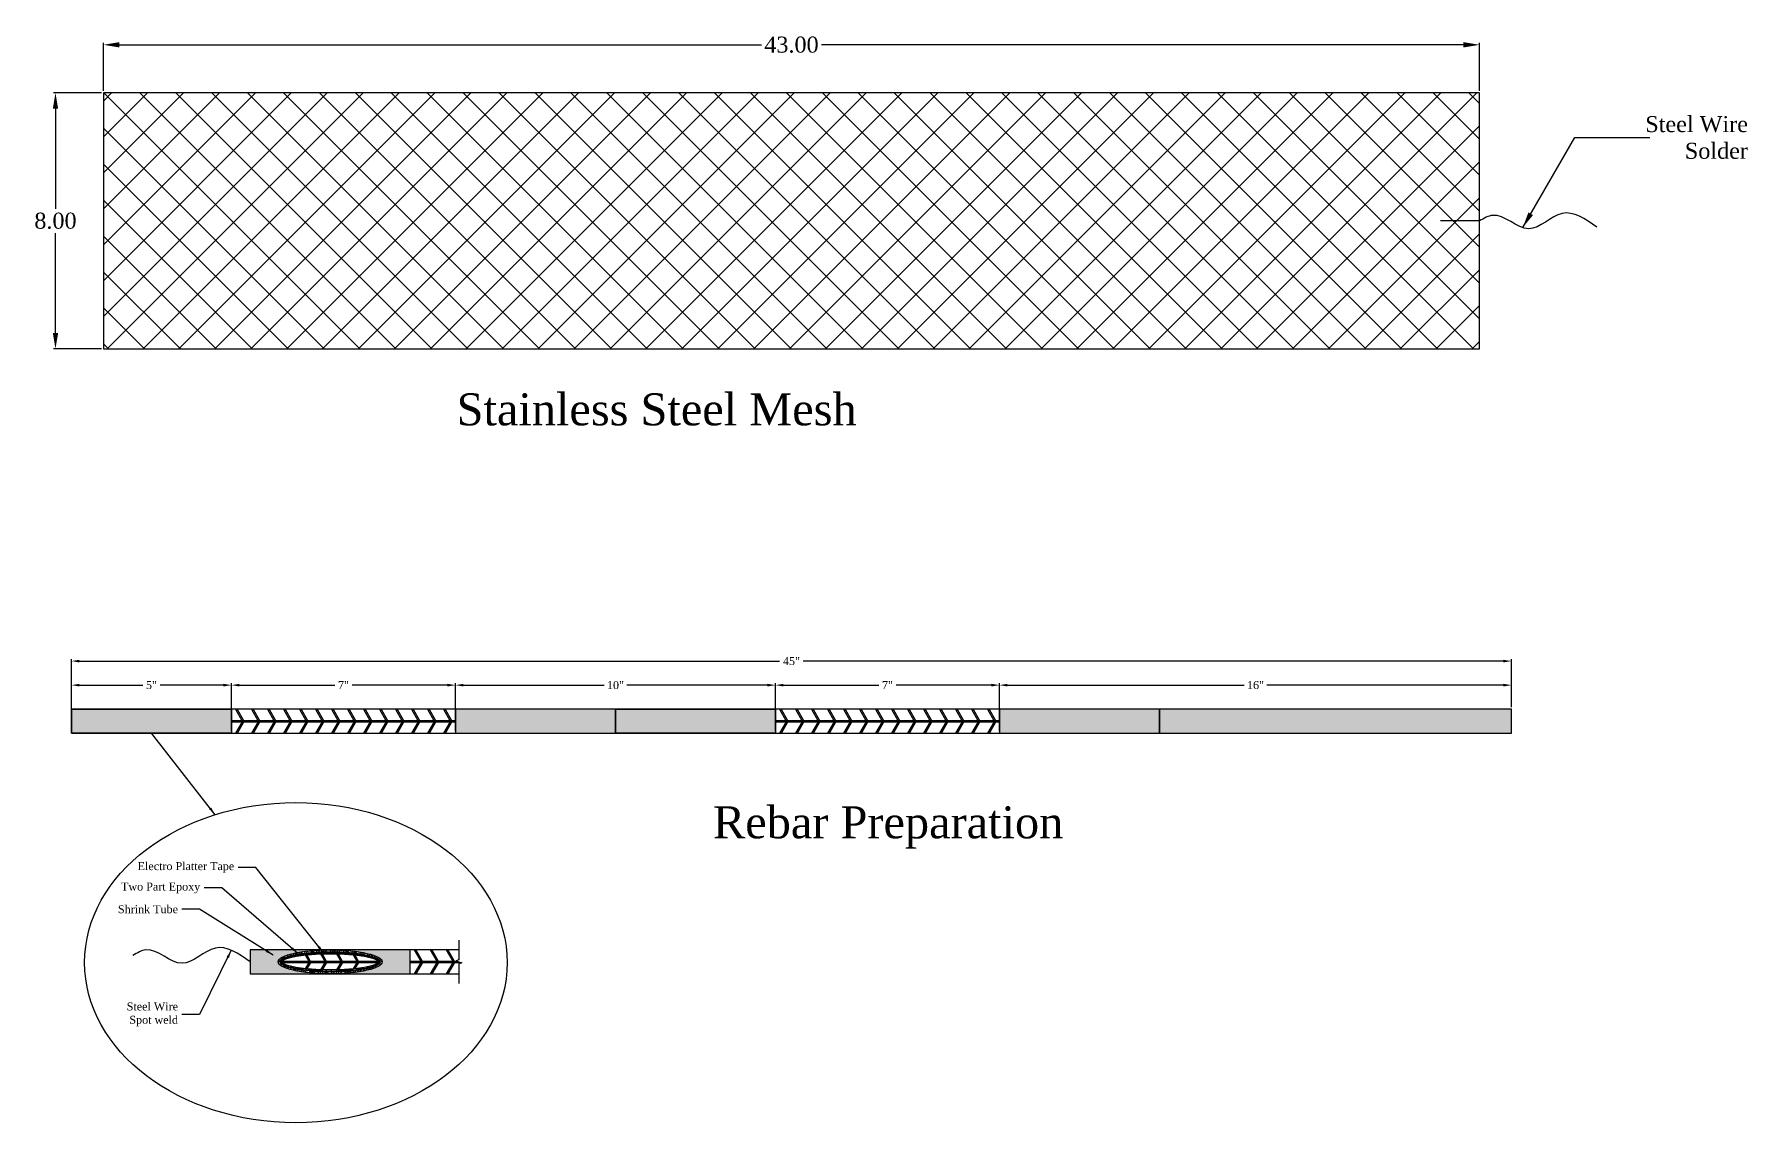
# Model space of a CAD drawing. Header units: metres. Extents: x -35 to 1129, y -141 to 51.
# Drawn here: x 331.1 to 384.6, y -140.8 to -106.8 of the extents above; entities that cross this region are included whole.
import ezdxf

# ---------------------------------------------------------------- set-up
doc = ezdxf.new("R2010")
doc.units = ezdxf.units.M
for name, color, linetype in [('L01', 1, 'Continuous'), ('L02', 2, 'Continuous'), ('L03', 3, 'Continuous'), ('L04', 4, 'Continuous'), ('L05', 5, 'Continuous')]:
    doc.layers.add(name, color=color, linetype=linetype)
doc.styles.add('TNR', font='times.ttf')
doc.dimstyles.new('Annnotation_02', dxfattribs={"dimtxt": 0.25, "dimasz": 0.25, "dimexe": 0.0625, "dimexo": 0.0625, "dimgap": 0.125, "dimtad": 0, "dimtih": 1, "dimtoh": 1, "dimdec": 4, "dimzin": 0, "dimdsep": 46, "dimtxsty": 'TNR', "dimcen": 0.0625, "dimclrd": 1, "dimclre": 1, "dimclrt": 3, "dimazin": 0, "dimtfac": 1, "dimtdec": 4, "dimtofl": 0, "dimtmove": 0, "dimatfit": 3, "dimfxl": 1, "dimtfillclr": 1, "dimtolj": 1, "dimtzin": 0, "dimarcsym": 0})

# ---------------------------------------------------------------- blocks, each defined once
blk = doc.blocks.new('*D74')
at = {"color": 1, "lineweight": -2, "transparency": 16777216}
for p, q in [((332.257, -127.81), (332.257, -126.31)), ((377.257, -127.81), (377.257, -126.31)), ((332.507, -126.372), (354.387, -126.372)), ((377.007, -126.372), (355.127, -126.372))]:
    blk.add_line(p, q, dxfattribs=at)
at = {"color": 1, "transparency": 16777216}
for points in [[(332.507, -126.331), (332.507, -126.414), (332.257, -126.372)], [(377.007, -126.331), (377.007, -126.414), (377.257, -126.372)]]:
    blk.add_solid(points, dxfattribs=at)
at = {"layer": 'Defpoints', "color": 0, "transparency": 16777216}
for p in [(377.257, -126.372), (332.257, -127.872), (377.257, -127.872)]:
    blk.add_point(p, dxfattribs=at)
at = {"color": 3, "transparency": 16777216, "insert": (354.757, -126.372), "char_height": 0.25, "attachment_point": 5, "style": 'TNR'}
blk.add_mtext('\\A1;45"', dxfattribs=at)
blk = doc.blocks.new('*D69')
at = {"color": 1, "lineweight": -2, "transparency": 16777216}
for p, q in [((332.257, -128.56), (332.257, -127.06)), ((332.507, -127.122), (334.486, -127.122)), ((337.007, -127.122), (335.029, -127.122)), ((337.257, -127.81), (337.257, -127.06))]:
    blk.add_line(p, q, dxfattribs=at)
at = {"color": 1, "transparency": 16777216}
for points in [[(332.507, -127.081), (332.507, -127.164), (332.257, -127.122)], [(337.007, -127.081), (337.007, -127.164), (337.257, -127.122)]]:
    blk.add_solid(points, dxfattribs=at)
at = {"layer": 'Defpoints', "color": 0, "transparency": 16777216}
for p in [(337.257, -127.122), (337.257, -127.872), (332.257, -128.622)]:
    blk.add_point(p, dxfattribs=at)
at = {"color": 3, "transparency": 16777216, "insert": (334.757, -127.122), "char_height": 0.25, "attachment_point": 5, "style": 'TNR'}
blk.add_mtext('\\A1;5"', dxfattribs=at)
blk = doc.blocks.new('*D70')
at = {"color": 1, "lineweight": -2, "transparency": 16777216}
for p, q in [((337.257, -128.56), (337.257, -127.06)), ((337.507, -127.122), (340.484, -127.122)), ((344.007, -127.122), (341.031, -127.122)), ((344.257, -127.81), (344.257, -127.06))]:
    blk.add_line(p, q, dxfattribs=at)
at = {"color": 1, "transparency": 16777216}
for points in [[(337.507, -127.081), (337.507, -127.164), (337.257, -127.122)], [(344.007, -127.081), (344.007, -127.164), (344.257, -127.122)]]:
    blk.add_solid(points, dxfattribs=at)
at = {"layer": 'Defpoints', "color": 0, "transparency": 16777216}
for p in [(344.257, -127.122), (344.257, -127.872), (337.257, -128.622)]:
    blk.add_point(p, dxfattribs=at)
at = {"color": 3, "transparency": 16777216, "insert": (340.757, -127.122), "char_height": 0.25, "attachment_point": 5, "style": 'TNR'}
blk.add_mtext('\\A1;7"', dxfattribs=at)
blk = doc.blocks.new('*D71')
at = {"color": 1, "lineweight": -2, "transparency": 16777216}
for p, q in [((344.257, -128.56), (344.257, -127.06)), ((344.507, -127.122), (348.906, -127.122)), ((354.007, -127.122), (349.608, -127.122)), ((354.257, -127.81), (354.257, -127.06))]:
    blk.add_line(p, q, dxfattribs=at)
at = {"color": 1, "transparency": 16777216}
for points in [[(344.507, -127.081), (344.507, -127.164), (344.257, -127.122)], [(354.007, -127.081), (354.007, -127.164), (354.257, -127.122)]]:
    blk.add_solid(points, dxfattribs=at)
at = {"layer": 'Defpoints', "color": 0, "transparency": 16777216}
for p in [(354.257, -127.122), (354.257, -127.872), (344.257, -128.622)]:
    blk.add_point(p, dxfattribs=at)
at = {"color": 3, "transparency": 16777216, "insert": (349.257, -127.122), "char_height": 0.25, "attachment_point": 5, "style": 'TNR'}
blk.add_mtext('\\A1;10"', dxfattribs=at)
blk = doc.blocks.new('*D72')
at = {"color": 1, "lineweight": -2, "transparency": 16777216}
for p, q in [((354.257, -128.56), (354.257, -127.06)), ((354.507, -127.122), (357.484, -127.122)), ((361.007, -127.122), (358.031, -127.122)), ((361.257, -127.81), (361.257, -127.06))]:
    blk.add_line(p, q, dxfattribs=at)
at = {"color": 1, "transparency": 16777216}
for points in [[(354.507, -127.081), (354.507, -127.164), (354.257, -127.122)], [(361.007, -127.081), (361.007, -127.164), (361.257, -127.122)]]:
    blk.add_solid(points, dxfattribs=at)
at = {"layer": 'Defpoints', "color": 0, "transparency": 16777216}
for p in [(361.257, -127.122), (361.257, -127.872), (354.257, -128.622)]:
    blk.add_point(p, dxfattribs=at)
at = {"color": 3, "transparency": 16777216, "insert": (357.757, -127.122), "char_height": 0.25, "attachment_point": 5, "style": 'TNR'}
blk.add_mtext('\\A1;7"', dxfattribs=at)
blk = doc.blocks.new('*D73')
at = {"color": 1, "lineweight": -2, "transparency": 16777216}
for p, q in [((361.257, -128.56), (361.257, -127.06)), ((361.507, -127.122), (368.906, -127.122)), ((377.007, -127.122), (369.608, -127.122)), ((377.257, -127.81), (377.257, -127.06))]:
    blk.add_line(p, q, dxfattribs=at)
at = {"color": 1, "transparency": 16777216}
for points in [[(361.507, -127.081), (361.507, -127.164), (361.257, -127.122)], [(377.007, -127.081), (377.007, -127.164), (377.257, -127.122)]]:
    blk.add_solid(points, dxfattribs=at)
at = {"layer": 'Defpoints', "color": 0, "transparency": 16777216}
for p in [(377.257, -127.122), (377.257, -127.872), (361.257, -128.622)]:
    blk.add_point(p, dxfattribs=at)
at = {"color": 3, "transparency": 16777216, "insert": (369.257, -127.122), "char_height": 0.25, "attachment_point": 5, "style": 'TNR'}
blk.add_mtext('\\A1;16"', dxfattribs=at)
blk = doc.blocks.new('*D75')
at = {"layer": 'Defpoints', "color": 0, "transparency": 16777216}
for p in [(376.257, -107.122), (333.257, -108.622), (376.257, -108.622)]:
    blk.add_point(p, dxfattribs=at)
at = {"layer": 'L03', "color": 1, "lineweight": -2, "transparency": 16777216}
for p, q in [((333.257, -108.56), (333.257, -107.06)), ((376.257, -108.56), (376.257, -107.06)), ((333.757, -107.122), (353.821, -107.122)), ((375.757, -107.122), (355.694, -107.122))]:
    blk.add_line(p, q, dxfattribs=at)
at = {"layer": 'L03', "color": 1, "transparency": 16777216}
for points in [[(333.757, -107.039), (333.757, -107.206), (333.257, -107.122)], [(375.757, -107.039), (375.757, -107.206), (376.257, -107.122)]]:
    blk.add_solid(points, dxfattribs=at)
at = {"layer": 'L03', "color": 3, "transparency": 16777216, "insert": (354.757, -107.122), "char_height": 0.5, "attachment_point": 5, "style": 'TNR'}
blk.add_mtext('\\A1;43.00', dxfattribs=at)
blk = doc.blocks.new('*D76')
at = {"layer": 'Defpoints', "color": 0, "transparency": 16777216}
for p in [(333.257, -108.622), (331.757, -116.622), (333.257, -116.622)]:
    blk.add_point(p, dxfattribs=at)
at = {"layer": 'L03', "color": 1, "lineweight": -2, "transparency": 16777216}
for p, q in [((333.195, -108.622), (331.695, -108.622)), ((331.757, -109.122), (331.757, -112.242)), ((331.757, -116.122), (331.757, -113.002)), ((333.195, -116.622), (331.695, -116.622))]:
    blk.add_line(p, q, dxfattribs=at)
at = {"layer": 'L03', "color": 1, "transparency": 16777216}
for points in [[(331.674, -109.122), (331.841, -109.122), (331.757, -108.622)], [(331.674, -116.122), (331.841, -116.122), (331.757, -116.622)]]:
    blk.add_solid(points, dxfattribs=at)
at = {"layer": 'L03', "color": 3, "transparency": 16777216, "insert": (331.757, -112.622), "char_height": 0.5, "attachment_point": 5, "style": 'TNR'}
blk.add_mtext('\\A1;8.00', dxfattribs=at)

msp = doc.modelspace()

# ---------------------------------------------------------------- hatches: boundary and pattern name
at = {"layer": 'L01'}
h = msp.add_hatch(dxfattribs=at)
h.set_pattern_fill('ANSI37', color=256, scale=0.25, angle=90)
h.set_pattern_definition([(135, (0, 8), (-0.561266, -0.561266), []), (225, (0, 8), (0.561266, -0.561266), [])])
h.paths.add_polyline_path([(333.25723, -108.62221), (333.25723, -116.62221), (376.25723, -116.62221), (376.25723, -108.62221)])
at = {"layer": 'L02'}
h = msp.add_hatch(dxfattribs=at)
h.set_pattern_fill('GRATE', color=256, scale=0.05)
h.set_pattern_definition([(0, (341.9679, -117.835155), (0, 0.0396875), []), (90, (341.9679, -117.83515), (-0.15875, 1e-17), [])])
edge = h.paths.add_edge_path()
edge.add_ellipse((340.3429, -135.76496), major_axis=(1.5625, 0), ratio=0.2, start_angle=0, end_angle=360)
edge = h.paths.add_edge_path(flags=16)
edge.add_ellipse((340.3429, -135.76496), major_axis=(1.5, 0), ratio=0.16666667, start_angle=119.312149, end_angle=121.407551, ccw=False)
edge.add_ellipse((340.3429, -135.76496), major_axis=(1.5, 0), ratio=0.16666667, start_angle=101.533709, end_angle=119.312149, ccw=False)
edge.add_ellipse((340.3429, -135.76496), major_axis=(1.5, 0), ratio=0.16666667, start_angle=99.625037, end_angle=101.533709, ccw=False)
edge.add_ellipse((340.3429, -135.76496), major_axis=(1.5, 0), ratio=0.16666667, start_angle=82.397965, end_angle=99.625037, ccw=False)
edge.add_ellipse((340.3429, -135.76496), major_axis=(1.5, 0), ratio=0.16666667, start_angle=80.437922, end_angle=82.397965, ccw=False)
edge.add_ellipse((340.3429, -135.76496), major_axis=(1.5, 0), ratio=0.16666667, start_angle=61.549428, end_angle=80.437922, ccw=False)
edge.add_ellipse((340.3429, -135.76496), major_axis=(1.5, 0), ratio=0.16666667, start_angle=59.225382, end_angle=61.549428, ccw=False)
edge.add_ellipse((340.3429, -135.76496), major_axis=(1.5, 0), ratio=0.16666667, start_angle=5.73917, end_angle=59.225382, ccw=False)
edge.add_ellipse((340.3429, -135.76496), major_axis=(1.5, 0), ratio=0.16666667, start_angle=354.26083, end_angle=365.73917, ccw=False)
edge.add_ellipse((340.3429, -135.76496), major_axis=(1.5, 0), ratio=0.16666667, start_angle=301.366368, end_angle=354.26083, ccw=False)
edge.add_ellipse((340.3429, -135.76496), major_axis=(1.5, 0), ratio=0.16666667, start_angle=299.025444, end_angle=301.366368, ccw=False)
edge.add_ellipse((340.3429, -135.76496), major_axis=(1.5, 0), ratio=0.16666667, start_angle=280.054824, end_angle=299.025444, ccw=False)
edge.add_ellipse((340.3429, -135.76496), major_axis=(1.5, 0), ratio=0.16666667, start_angle=278.090491, end_angle=280.054824, ccw=False)
edge.add_ellipse((340.3429, -135.76496), major_axis=(1.5, 0), ratio=0.16666667, start_angle=260.851332, end_angle=278.090491, ccw=False)
edge.add_ellipse((340.3429, -135.76496), major_axis=(1.5, 0), ratio=0.16666667, start_angle=258.944006, end_angle=260.851332, ccw=False)
edge.add_ellipse((340.3429, -135.76496), major_axis=(1.5, 0), ratio=0.16666667, start_angle=241.206329, end_angle=258.944006, ccw=False)
edge.add_ellipse((340.3429, -135.76496), major_axis=(1.5, 0), ratio=0.16666667, start_angle=239.119665, end_angle=241.206329, ccw=False)
edge.add_ellipse((340.3429, -135.76496), major_axis=(1.5, 0), ratio=0.16666667, start_angle=185.73917, end_angle=239.119665, ccw=False)
edge.add_ellipse((340.3429, -135.76496), major_axis=(1.5, 0), ratio=0.16666667, start_angle=174.26083, end_angle=185.73917, ccw=False)
edge.add_ellipse((340.3429, -135.76496), major_axis=(1.5, 0), ratio=0.16666667, start_angle=121.407551, end_angle=174.26083, ccw=False)
at = {"layer": 'L03'}
h = msp.add_hatch(dxfattribs=at)
h.set_pattern_fill('JIS_STN_1E', color=256, scale=0.1)
h.set_pattern_definition([(45, (341.9679, -117.83515), (-0.0707107, 0.0707107), []), (45, (342.0384, -117.83515), (-0.0707107, 0.0707107), [0.1, -0.05])])
edge = h.paths.add_edge_path()
edge.add_ellipse((340.3429, -135.76496), major_axis=(1.625, 0), ratio=0.23076923, start_angle=270, end_angle=450)
edge.add_ellipse((340.3429, -135.76496), major_axis=(1.625, 0), ratio=0.23076923, start_angle=90, end_angle=270)
edge = h.paths.add_edge_path(flags=16)
edge.add_ellipse((340.3429, -135.76496), major_axis=(1.5625, 0), ratio=0.2, start_angle=0, end_angle=360)
edge = h.paths.add_edge_path(flags=0)
edge.add_ellipse((340.3429, -135.76496), major_axis=(1.5, 0), ratio=0.16666667, start_angle=101.533709, end_angle=119.312149, ccw=False)
edge.add_ellipse((340.3429, -135.76496), major_axis=(1.5, 0), ratio=0.16666667, start_angle=99.625037, end_angle=101.533709, ccw=False)
edge.add_ellipse((340.3429, -135.76496), major_axis=(1.5, 0), ratio=0.16666667, start_angle=82.397965, end_angle=99.625037, ccw=False)
edge.add_ellipse((340.3429, -135.76496), major_axis=(1.5, 0), ratio=0.16666667, start_angle=80.437922, end_angle=82.397965, ccw=False)
edge.add_ellipse((340.3429, -135.76496), major_axis=(1.5, 0), ratio=0.16666667, start_angle=61.549428, end_angle=80.437922, ccw=False)
edge.add_ellipse((340.3429, -135.76496), major_axis=(1.5, 0), ratio=0.16666667, start_angle=59.225382, end_angle=61.549428, ccw=False)
edge.add_ellipse((340.3429, -135.76496), major_axis=(1.5, 0), ratio=0.16666667, start_angle=5.73917, end_angle=59.225382, ccw=False)
edge.add_ellipse((340.3429, -135.76496), major_axis=(1.5, 0), ratio=0.16666667, start_angle=354.26083, end_angle=365.73917, ccw=False)
edge.add_ellipse((340.3429, -135.76496), major_axis=(1.5, 0), ratio=0.16666667, start_angle=301.366368, end_angle=354.26083, ccw=False)
edge.add_ellipse((340.3429, -135.76496), major_axis=(1.5, 0), ratio=0.16666667, start_angle=299.025444, end_angle=301.366368, ccw=False)
edge.add_ellipse((340.3429, -135.76496), major_axis=(1.5, 0), ratio=0.16666667, start_angle=280.054824, end_angle=299.025444, ccw=False)
edge.add_ellipse((340.3429, -135.76496), major_axis=(1.5, 0), ratio=0.16666667, start_angle=278.090491, end_angle=280.054824, ccw=False)
edge.add_ellipse((340.3429, -135.76496), major_axis=(1.5, 0), ratio=0.16666667, start_angle=260.851332, end_angle=278.090491, ccw=False)
edge.add_ellipse((340.3429, -135.76496), major_axis=(1.5, 0), ratio=0.16666667, start_angle=258.944006, end_angle=260.851332, ccw=False)
edge.add_ellipse((340.3429, -135.76496), major_axis=(1.5, 0), ratio=0.16666667, start_angle=241.206329, end_angle=258.944006, ccw=False)
edge.add_ellipse((340.3429, -135.76496), major_axis=(1.5, 0), ratio=0.16666667, start_angle=239.119665, end_angle=241.206329, ccw=False)
edge.add_ellipse((340.3429, -135.76496), major_axis=(1.5, 0), ratio=0.16666667, start_angle=185.73917, end_angle=239.119665, ccw=False)
edge.add_ellipse((340.3429, -135.76496), major_axis=(1.5, 0), ratio=0.16666667, start_angle=174.26083, end_angle=185.73917, ccw=False)
edge.add_ellipse((340.3429, -135.76496), major_axis=(1.5, 0), ratio=0.16666667, start_angle=121.407551, end_angle=174.26083, ccw=False)
edge.add_ellipse((340.3429, -135.76496), major_axis=(1.5, 0), ratio=0.16666667, start_angle=119.312149, end_angle=121.407551, ccw=False)
at = {"layer": 'L05'}
h = msp.add_hatch(color=251, dxfattribs=at)
h.dxf.hatch_style = 1
h.paths.add_polyline_path([(337.25723, -128.62221), (337.25723, -127.87221), (332.25723, -127.87221), (332.25723, -128.62221)])
h = msp.add_hatch(color=251, dxfattribs=at)
h.dxf.hatch_style = 1
h.paths.add_polyline_path([(349.25723, -128.62221), (349.25723, -127.87221), (344.25723, -127.87221), (344.25723, -128.62221)])
h = msp.add_hatch(color=251, dxfattribs=at)
h.dxf.hatch_style = 1
h.paths.add_polyline_path([(354.25723, -128.62221), (354.25723, -127.87221), (349.25723, -127.87221), (349.25723, -128.62221)])
h = msp.add_hatch(color=251, dxfattribs=at)
h.dxf.hatch_style = 1
h.paths.add_polyline_path([(366.25723, -128.62221), (366.25723, -127.87221), (361.25723, -127.87221), (361.25723, -128.62221)])
h = msp.add_hatch(color=251, dxfattribs=at)
h.dxf.hatch_style = 1
h.paths.add_polyline_path([(377.25723, -128.62221), (377.25723, -127.87221), (366.25723, -127.87221), (366.25723, -128.62221)])
h = msp.add_hatch(color=251, dxfattribs=at)
h.dxf.hatch_style = 1
edge = h.paths.add_edge_path()
edge.add_ellipse((340.3429, -135.76496), major_axis=(1.625, 0), ratio=0.23076923, start_angle=90, end_angle=270, ccw=False)
edge.add_line((340.3429, -135.38996), (337.8429, -135.38996))
edge.add_line((337.8429, -135.38996), (337.8429, -136.13996))
edge.add_line((337.8429, -136.13996), (340.3429, -136.13996))
h = msp.add_hatch(color=251, dxfattribs=at)
h.dxf.hatch_style = 1
edge = h.paths.add_edge_path()
edge.add_line((342.8429, -136.13996), (342.8429, -135.38996))
edge.add_line((342.8429, -135.38996), (340.3429, -135.38996))
edge.add_ellipse((340.3429, -135.76496), major_axis=(1.625, 0), ratio=0.23076923, start_angle=270, end_angle=450, ccw=False)
edge.add_line((340.3429, -136.13996), (342.8429, -136.13996))

# ---------------------------------------------------------------- linework, layer by layer
at = {"layer": 'L01'}
for p, q in [((376.25723, -112.62221), (375.04162, -112.62221)), ((337.38223, -127.87221), (337.58431, -128.22221)), ((337.43223, -127.87221), (337.63431, -128.22221)), ((337.88223, -127.87221), (338.08431, -128.22221)), ((337.93223, -127.87221), (338.13431, -128.22221)), ((338.38223, -127.87221), (338.58431, -128.22221)), ((338.43223, -127.87221), (338.63431, -128.22221)), ((338.88223, -127.87221), (339.08431, -128.22221)), ((338.93223, -127.87221), (339.13431, -128.22221)), ((339.38223, -127.87221), (339.58431, -128.22221)), ((339.43223, -127.87221), (339.63431, -128.22221)), ((339.88223, -127.87221), (340.08431, -128.22221)), ((339.93223, -127.87221), (340.13431, -128.22221)), ((340.38223, -127.87221), (340.58431, -128.22221)), ((340.43223, -127.87221), (340.63431, -128.22221)), ((340.88223, -127.87221), (341.08431, -128.22221)), ((340.93223, -127.87221), (341.13431, -128.22221)), ((341.38223, -127.87221), (341.58431, -128.22221)), ((341.43223, -127.87221), (341.63431, -128.22221)), ((341.88223, -127.87221), (342.08431, -128.22221)), ((341.93223, -127.87221), (342.13431, -128.22221)), ((342.38223, -127.87221), (342.58431, -128.22221)), ((342.43223, -127.87221), (342.63431, -128.22221)), ((342.88223, -127.87221), (343.08431, -128.22221)), ((342.93223, -127.87221), (343.13431, -128.22221)), ((343.38223, -127.87221), (343.58431, -128.22221)), ((343.43223, -127.87221), (343.63431, -128.22221)), ((343.88223, -127.87221), (344.08431, -128.22221)), ((343.93223, -127.87221), (344.13431, -128.22221)), ((354.38223, -127.87221), (354.58431, -128.22221)), ((354.43223, -127.87221), (354.63431, -128.22221)), ((354.88223, -127.87221), (355.08431, -128.22221)), ((354.93223, -127.87221), (355.13431, -128.22221)), ((355.38223, -127.87221), (355.58431, -128.22221)), ((355.43223, -127.87221), (355.63431, -128.22221)), ((355.88223, -127.87221), (356.08431, -128.22221)), ((355.93223, -127.87221), (356.13431, -128.22221)), ((356.38223, -127.87221), (356.58431, -128.22221)), ((356.43223, -127.87221), (356.63431, -128.22221)), ((356.88223, -127.87221), (357.08431, -128.22221)), ((356.93223, -127.87221), (357.13431, -128.22221)), ((357.38223, -127.87221), (357.58431, -128.22221)), ((357.43223, -127.87221), (357.63431, -128.22221)), ((357.88223, -127.87221), (358.08431, -128.22221)), ((357.93223, -127.87221), (358.13431, -128.22221)), ((358.38223, -127.87221), (358.58431, -128.22221)), ((358.43223, -127.87221), (358.63431, -128.22221)), ((358.88223, -127.87221), (359.08431, -128.22221)), ((358.93223, -127.87221), (359.13431, -128.22221)), ((359.38223, -127.87221), (359.58431, -128.22221)), ((359.43223, -127.87221), (359.63431, -128.22221)), ((359.88223, -127.87221), (360.08431, -128.22221)), ((359.93223, -127.87221), (360.13431, -128.22221)), ((360.38223, -127.87221), (360.58431, -128.22221)), ((360.43223, -127.87221), (360.63431, -128.22221)), ((360.88223, -127.87221), (361.08431, -128.22221)), ((360.93223, -127.87221), (361.13431, -128.22221)), ((337.25723, -128.22221), (344.25723, -128.22221)), ((337.25723, -128.27221), (344.25723, -128.27221)), ((337.39473, -128.62221), (337.59681, -128.27221)), ((337.44473, -128.62221), (337.64681, -128.27221)), ((337.89473, -128.62221), (338.09681, -128.27221)), ((337.94473, -128.62221), (338.14681, -128.27221)), ((338.39473, -128.62221), (338.59681, -128.27221)), ((338.44473, -128.62221), (338.64681, -128.27221)), ((338.89473, -128.62221), (339.09681, -128.27221)), ((338.94473, -128.62221), (339.14681, -128.27221)), ((339.39473, -128.62221), (339.59681, -128.27221)), ((339.44473, -128.62221), (339.64681, -128.27221)), ((339.89473, -128.62221), (340.09681, -128.27221)), ((339.94473, -128.62221), (340.14681, -128.27221)), ((340.39473, -128.62221), (340.59681, -128.27221)), ((340.44473, -128.62221), (340.64681, -128.27221)), ((340.89473, -128.62221), (341.09681, -128.27221)), ((340.94473, -128.62221), (341.14681, -128.27221)), ((341.39473, -128.62221), (341.59681, -128.27221)), ((341.44473, -128.62221), (341.64681, -128.27221)), ((341.89473, -128.62221), (342.09681, -128.27221)), ((341.94473, -128.62221), (342.14681, -128.27221)), ((342.39473, -128.62221), (342.59681, -128.27221)), ((342.44473, -128.62221), (342.64681, -128.27221)), ((342.89473, -128.62221), (343.09681, -128.27221)), ((342.94473, -128.62221), (343.14681, -128.27221)), ((343.39473, -128.62221), (343.59681, -128.27221)), ((343.44473, -128.62221), (343.64681, -128.27221)), ((343.89473, -128.62221), (344.09681, -128.27221)), ((343.94473, -128.62221), (344.14681, -128.27221)), ((354.25723, -128.22221), (361.25723, -128.22221)), ((354.25723, -128.27221), (361.25723, -128.27221)), ((354.39473, -128.62221), (354.59681, -128.27221)), ((354.44473, -128.62221), (354.64681, -128.27221)), ((354.89473, -128.62221), (355.09681, -128.27221)), ((354.94473, -128.62221), (355.14681, -128.27221)), ((355.39473, -128.62221), (355.59681, -128.27221)), ((355.44473, -128.62221), (355.64681, -128.27221)), ((355.89473, -128.62221), (356.09681, -128.27221)), ((355.94473, -128.62221), (356.14681, -128.27221)), ((356.39473, -128.62221), (356.59681, -128.27221)), ((356.44473, -128.62221), (356.64681, -128.27221)), ((356.89473, -128.62221), (357.09681, -128.27221)), ((356.94473, -128.62221), (357.14681, -128.27221)), ((357.39473, -128.62221), (357.59681, -128.27221)), ((357.44473, -128.62221), (357.64681, -128.27221)), ((357.89473, -128.62221), (358.09681, -128.27221)), ((357.94473, -128.62221), (358.14681, -128.27221)), ((358.39473, -128.62221), (358.59681, -128.27221)), ((358.44473, -128.62221), (358.64681, -128.27221)), ((358.89473, -128.62221), (359.09681, -128.27221)), ((358.94473, -128.62221), (359.14681, -128.27221)), ((359.39473, -128.62221), (359.59681, -128.27221)), ((359.44473, -128.62221), (359.64681, -128.27221)), ((359.89473, -128.62221), (360.09681, -128.27221)), ((359.94473, -128.62221), (360.14681, -128.27221)), ((360.39473, -128.62221), (360.59681, -128.27221)), ((360.44473, -128.62221), (360.64681, -128.27221)), ((360.89473, -128.62221), (361.09681, -128.27221)), ((360.94473, -128.62221), (361.14681, -128.27221)), ((342.9679, -135.38996), (343.16997, -135.73996)), ((343.0179, -135.38996), (343.21997, -135.73996)), ((343.4679, -135.38996), (343.66997, -135.73996)), ((343.5179, -135.38996), (343.71997, -135.73996)), ((343.9679, -135.38996), (344.16997, -135.73996)), ((344.0179, -135.38996), (344.21997, -135.73996)), ((338.85042, -135.73996), (341.83538, -135.73996)), ((338.85042, -135.78996), (341.83538, -135.78996)), ((339.56122, -135.55159), (339.66997, -135.73996)), ((339.57303, -135.97952), (339.68247, -135.78996)), ((339.60855, -135.54697), (339.71997, -135.73996)), ((339.62042, -135.98405), (339.73247, -135.78996)), ((340.04298, -135.52001), (340.16997, -135.73996)), ((340.05441, -136.01178), (340.18247, -135.78996)), ((340.0921, -135.51848), (340.21997, -135.73996)), ((340.10441, -136.01178), (340.23247, -135.78996)), ((340.54134, -135.51716), (340.66997, -135.73996)), ((340.55401, -136.01247), (340.68247, -135.78996)), ((340.59134, -135.51716), (340.71997, -135.73996)), ((340.60479, -136.01112), (340.73247, -135.78996)), ((341.0575, -135.54515), (341.16997, -135.73996)), ((341.0707, -135.98356), (341.18247, -135.78996)), ((341.11039, -135.55016), (341.21997, -135.73996)), ((341.12366, -135.97842), (341.23247, -135.78996)), ((342.8429, -135.73996), (344.29778, -135.73996)), ((342.8429, -135.78996), (344.43515, -135.78996)), ((342.9804, -136.13996), (343.18247, -135.78996)), ((343.0304, -136.13996), (343.23247, -135.78996)), ((343.4804, -136.13996), (343.68247, -135.78996)), ((343.5304, -136.13996), (343.73247, -135.78996)), ((343.9804, -136.13996), (344.18247, -135.78996)), ((344.0304, -136.13996), (344.23247, -135.78996))]:
    msp.add_line(p, q, dxfattribs=at)
for points in [[(379.92712, -112.82223), (378.8371, -112.39057), (377.79768, -112.8688), (376.66852, -112.45035), (376.25723, -112.62221)], [(337.8429, -135.76496), (336.75288, -135.3333), (335.71345, -135.81153), (334.58429, -135.39308), (334.17301, -135.56494)]]:
    msp.add_spline(points, degree=3, dxfattribs=at)
at = {"layer": 'L02', "linetype": 'Continuous', "flags": 128}
msp.add_lwpolyline([(344.36647, -135.08496), (344.36647, -135.70246), (344.28061, -135.73371), (344.45232, -135.79621), (344.36647, -135.82746), (344.36647, -136.44496)], dxfattribs=at)
at = {"layer": 'L03'}
msp.add_lwpolyline([(333.25723, -116.62221), (376.25723, -116.62221), (376.25723, -108.62221), (333.25723, -108.62221)], close=True, dxfattribs=at)
for centre, major_axis, ratio in [((339.26897, -135.78996), (6.60227, 0), 0.75731578), ((340.3429, -135.76496), (1.5, 0), 0.16666667)]:
    msp.add_ellipse(centre, major_axis=major_axis, ratio=ratio, dxfattribs=at)
at = {"layer": 'L04'}
for points in [[(349.25723, -128.62221), (349.25723, -127.87221), (332.25723, -127.87221), (332.25723, -128.62221)], [(366.25723, -128.62221), (366.25723, -127.87221), (349.25723, -127.87221), (349.25723, -128.62221)]]:
    msp.add_lwpolyline(points, close=True, dxfattribs=at)
msp.add_lwpolyline([(344.36647, -135.38996), (337.8429, -135.38996), (337.8429, -136.13996), (344.36647, -136.13996)], dxfattribs=at)
msp.add_ellipse((340.3429, -135.76496), major_axis=(1.5625, 0), ratio=0.2, dxfattribs=at)
at = {"layer": 'L05'}
for points in [[(332.25723, -128.62221), (332.25723, -127.87221), (337.25723, -127.87221), (337.25723, -128.62221)], [(349.25723, -128.62221), (349.25723, -127.87221), (344.25723, -127.87221), (344.25723, -128.62221)], [(349.25723, -128.62221), (349.25723, -127.87221), (354.25723, -127.87221), (354.25723, -128.62221)], [(366.25723, -128.62221), (366.25723, -127.87221), (361.25723, -127.87221), (361.25723, -128.62221)], [(377.25723, -128.62221), (377.25723, -127.87221), (366.25723, -127.87221), (366.25723, -128.62221)], [(342.8429, -136.13996), (342.8429, -135.38996), (337.8429, -135.38996), (337.8429, -136.13996)]]:
    msp.add_lwpolyline(points, close=True, dxfattribs=at)
msp.add_ellipse((340.3429, -135.76496), major_axis=(1.625, 0), ratio=0.23076923, dxfattribs=at)

# ---------------------------------------------------------------- texts
at = {"layer": 'L03', "attachment_point": 6, "style": 'TNR'}
for s, insert, char_height in [('Steel Wire\\PSolder', (384.6465, -110.01999), 0.5), ('Electro Platter Tape', (337.34289, -132.81551), 0.25), ('Two Part Epoxy', (336.28095, -133.45604), 0.25), ('Shrink Tube', (335.58596, -134.12326), 0.25), ('Steel Wire\\PSpot weld', (335.58596, -137.40666), 0.25)]:
    msp.add_mtext(s, dxfattribs=dict(at, insert=insert, char_height=char_height))
at = {"layer": 'L03', "char_height": 1, "width": 38.6929844, "attachment_point": 4, "style": 'TNR'}
for s, insert in [('\\pt13;Stainless Steel Mesh', (344.29226, -118.51563)), ('\\pt13;Rebar Preparation', (352.30537, -131.56894))]:
    msp.add_mtext(s, dxfattribs=dict(at, insert=insert))

# ---------------------------------------------------------------- dimensions: what is measured, and where the dimension line sits
for base, p1, p2, picture, middle in [((377.25723, -126.37221), (332.25723, -127.87221), (377.25723, -127.87221), '*D74', (354.75723, -126.37221)), ((337.25723, -127.12221), (332.25723, -128.62221), (337.25723, -127.87221), '*D69', (334.75723, -127.12221)), ((344.25723, -127.12221), (337.25723, -128.62221), (344.25723, -127.87221), '*D70', (340.75723, -127.12221)), ((354.25723, -127.12221), (344.25723, -128.62221), (354.25723, -127.87221), '*D71', (349.25723, -127.12221)), ((361.25723, -127.12221), (354.25723, -128.62221), (361.25723, -127.87221), '*D72', (357.75723, -127.12221)), ((377.25723, -127.12221), (361.25723, -128.62221), (377.25723, -127.87221), '*D73', (369.25723, -127.12221))]:
    dim = msp.add_linear_dim(base=base, p1=p1, p2=p2, dimstyle='Annnotation_02', override={"dimdec": 0, "dimlunit": 2, "dimpost": '"'})
    dim.commit()
    dim.dimension.update_dxf_attribs({"geometry": picture, "text_midpoint": middle})
at = {"layer": 'L03'}
dim = msp.add_linear_dim(base=(376.25723, -107.12221), p1=(333.25723, -108.62221), p2=(376.25723, -108.62221), dimstyle='Annnotation_02', override={"dimtxt": 0.5, "dimasz": 0.5, "dimdec": 2}, dxfattribs=at)
dim.commit()
dim.dimension.update_dxf_attribs({"geometry": '*D75', "text_midpoint": (354.75723, -107.12221)})
dim = msp.add_linear_dim(base=(331.75723, -116.62221), p1=(333.25723, -108.62221), p2=(333.25723, -116.62221), angle=90, dimstyle='Annnotation_02', override={"dimtxt": 0.5, "dimasz": 0.5, "dimdec": 2}, dxfattribs=at)
dim.commit()
dim.dimension.update_dxf_attribs({"geometry": '*D76', "text_midpoint": (331.75723, -112.62221)})

# ---------------------------------------------------------------- leaders
at = {"layer": 'L01'}
msp.add_leader([(377.60801, -112.83328), (379.2327, -110.01999), (381.57728, -110.01999)], dimstyle='Annnotation_02', override={"dimasz": 0.5}, dxfattribs=at)
at = {"layer": 'L01', "annotation_type": 0, "has_hookline": 1, "hookline_direction": 1}
for points, text_width in [([(340.1395, -135.49564), (338.01849, -132.81551), (337.46789, -132.81551)], 2.93367), ([(339.33407, -135.50337), (336.95654, -133.45604), (336.40595, -133.45604)], 2.40627), ([(338.56457, -135.55441), (336.26155, -134.12326), (335.71096, -134.12326)], 1.80173), ([(337.25243, -135.40337), (336.26155, -137.40666), (335.71096, -137.40666)], 1.53461)]:
    msp.add_leader(points, dimstyle='Annnotation_02', dxfattribs=dict(at, text_width=text_width))
at = {"layer": 'L03'}
msp.add_leader([(336.74551, -131.16958), (334.75723, -128.62221)], dimstyle='Annnotation_02', dxfattribs=at)

doc.saveas('drawing.dxf')
